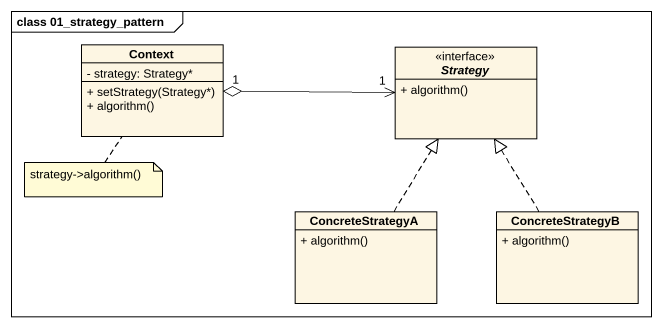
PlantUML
@startuml
mainframe class 01_strategy_pattern
hide circle
hide empty members
skinparam classAttributeIconSize 0
class Context {
  - strategy: Strategy*
  + setStrategy(Strategy*)
  + algorithm()
}
interface Strategy {
  + algorithm()
}
class ConcreteStrategyA {
  + algorithm()
}
class ConcreteStrategyB {
  + algorithm()
}
Strategy "1" <-left-o "1" Context
ConcreteStrategyA .up.|> Strategy
ConcreteStrategyB .up.|> Strategy
note bottom of Context : strategy->algorithm()
@enduml
